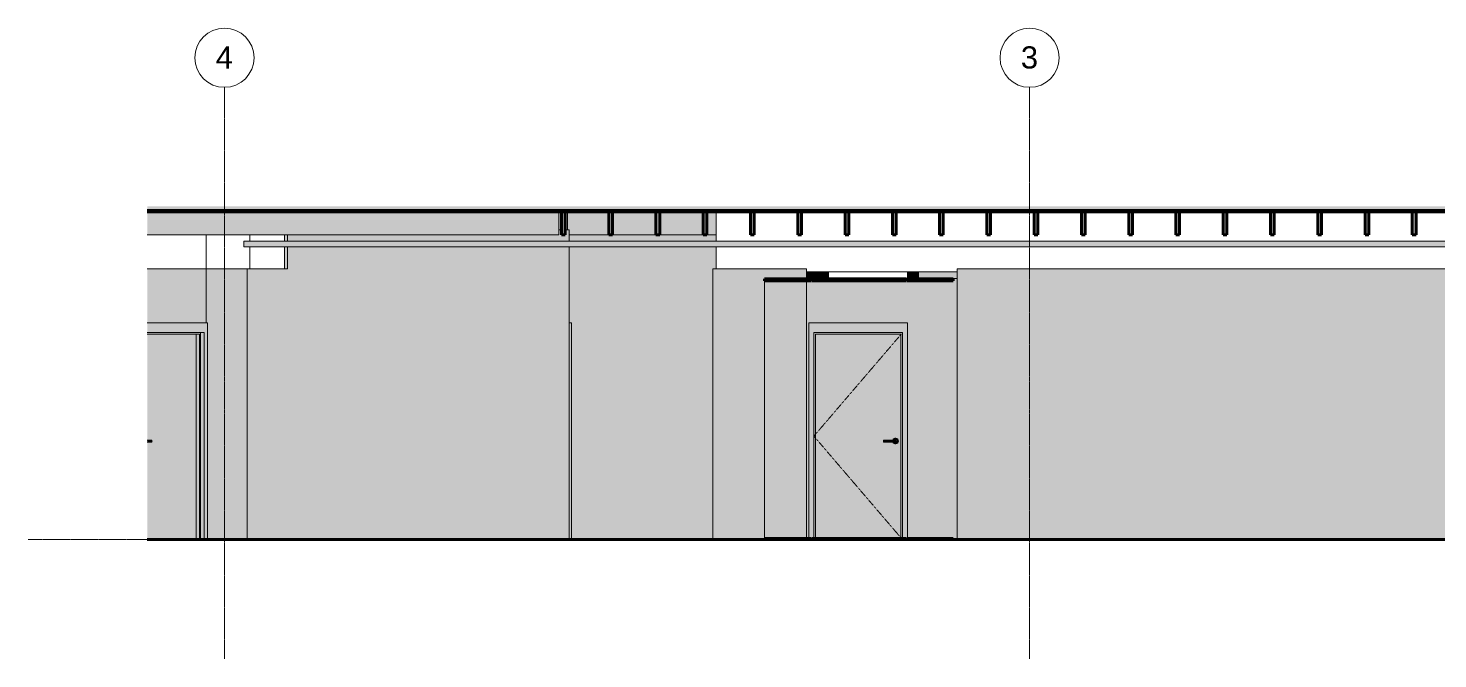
# Model space of a CAD drawing. Header units: inches. Extents: x -3547 to 1672, y -48 to 208.
# Drawn here: x -2227 to -1654, y -48 to 208 of the extents above; entities that cross this region are included whole.
import ezdxf

# ---------------------------------------------------------------- set-up
doc = ezdxf.new("R2010")
doc.units = ezdxf.units.IN
doc.header["$MEASUREMENT"] = 0
for name, pattern in [('Aligning Line 1_8_', [0.25, 0.125, -0.125]), ('Dash 1_16_', [0.125, 0.0625, -0.0625]), ('Grid Line 1_2_', [0.875, 0.5, -0.125, 0.125, -0.125])]:
    doc.linetypes.add(name, pattern=pattern)
for name, color, linetype, lineweight in [('0-2', 9, 'Continuous', 5), ('0-3', 165, 'Continuous', 5), ('0-4', 10, 'Continuous', 5), ('A-CLNG', 13, 'Continuous', 18), ('A-CLNG-2', 13, 'Continuous', 60), ('A-DOOR', 31, 'Continuous', 18), ('A-DOOR-1', 31, 'Dash 1_16_', 9), ('A-DOOR-2', 31, 'Continuous', 9), ('A-DOOR-FRAM', 31, 'Continuous', 9), ('A-DOOR-FRAM-1', 31, 'Continuous', 18), ('A-FLOR', 192, 'Continuous', 18), ('A-FLOR-1', 9, 'Continuous', 5), ('A-FLOR-2', 31, 'Continuous', 18), ('A-FLOR-3', 8, 'Continuous', 5), ('A-FLOR-4', 7, 'Continuous', 18), ('A-FLOR-5', 250, 'Continuous', 60), ('A-FLOR-6', 192, 'Continuous', 60), ('A-FLOR-LEVL', 51, 'Continuous', 9), ('A-FLOR-LEVL-1', 51, 'Grid Line 1_2_', 9), ('A-FLOR-LEVL-2', 151, 'Continuous', 9), ('A-FLOR-LEVL-3', 147, 'Continuous', 9), ('A-FLOR-MCUT-1', 7, 'Continuous', 18), ('A-FLOR-PATT-1', 253, 'Continuous', 9), ('A-WALL', 113, 'Continuous', 18), ('A-WALL-1', 10, 'Continuous', 5), ('A-WALL-3', 7, 'Continuous', 18), ('G-ANNO-SYMB', 111, 'Aligning Line 1_8_', 9), ('G-ANNO-SYMB-1', 147, 'Aligning Line 1_8_', 9), ('I-WALL', 2, 'Continuous', 18), ('I-WALL-1', 2, 'Continuous', 5), ('P-PIPE', 3, 'Continuous', 9), ('P-PIPE-1', 3, 'Continuous', 5), ('S-BEAM', 12, 'Continuous', 9), ('S-BEAM-1', 12, 'Continuous', 60), ('S-GRID-1', 1, 'Grid Line 1_2_', 9), ('S-GRID-IDEN', 1, 'Continuous', 9), ('S-GRID-IDEN-1', 147, 'Continuous', 9)]:
    doc.layers.add(name, color=color, linetype=linetype, lineweight=lineweight)
doc.styles.add('Arial', font='arial.ttf', dxfattribs={"height": 9})
doc.styles.add('Century Gothic', font='ufonts.com_century-gothic.ttf', dxfattribs={"height": 4.5})

# ---------------------------------------------------------------- blocks, each defined once
blk = doc.blocks.new('Level - Level Head - Circle-V14-Elevation 7 - a')
at = {"layer": 'A-FLOR-LEVL'}
h = blk.add_hatch(color=256, dxfattribs=at)
edge = h.paths.add_edge_path(flags=0)
edge.add_line((3553.3, 0), (3547.3, 0))
edge.add_arc((3553.3, 0), 6, 90, 180, ccw=False)
edge.add_line((3553.3, 6), (3553.3, 0))
h = blk.add_hatch(color=256, dxfattribs=at)
edge = h.paths.add_edge_path(flags=0)
edge.add_line((3553.3, -6), (3553.3, 0))
edge.add_line((3553.3, 0), (3559.3, 0))
edge.add_arc((3553.3, 0), 6, 270, 360, ccw=False)
at = {"layer": 'A-FLOR-LEVL-2'}
blk.add_circle((3553.3, 0), 6, dxfattribs=at)
blk = doc.blocks.new('CTR - 2nd Phase_rvt-2-Elevation 7 - a')
at = {"layer": 'A-FLOR-LEVL-1'}
blk.add_line((2420.6, 0), (3547.3, 0), dxfattribs=at)
at = {"layer": '0-2'}
blk.add_blockref('Level - Level Head - Circle-V14-Elevation 7 - a', (0, 0), dxfattribs=at)
at = {"layer": 'A-FLOR-LEVL', "insert": (3487.99, 5.28), "char_height": 4.5, "width": 64.9935, "attachment_point": 1, "style": 'Century Gothic'}
blk.add_mtext('0\' - 0" - 1ST FLOOR', dxfattribs=at)
blk = doc.blocks.new('Level - Level Head - Circle-V15-Elevation 7 - a')
at = {"layer": 'A-FLOR-LEVL'}
h = blk.add_hatch(color=256, dxfattribs=at)
edge = h.paths.add_edge_path(flags=0)
edge.add_line((3553.3, 0), (3547.3, 0))
edge.add_arc((3553.3, 0), 6, 90, 180, ccw=False)
edge.add_line((3553.3, 6), (3553.3, 0))
h = blk.add_hatch(color=256, dxfattribs=at)
edge = h.paths.add_edge_path(flags=0)
edge.add_line((3553.3, -6), (3553.3, 0))
edge.add_line((3553.3, 0), (3559.3, 0))
edge.add_arc((3553.3, 0), 6, 270, 360, ccw=False)
at = {"layer": 'A-FLOR-LEVL-3'}
blk.add_circle((3553.3, 0), 6, dxfattribs=at)
blk = doc.blocks.new('CTR - 1st Phase - Unit Layouts_rvt-2-Elevation 7 - a')
at = {"layer": 'A-WALL-1'}
for points in [[(2737.7, 106), (2740.85, 106), (2740.85, 108.75), (2736.7, 108.75), (2736.7, 106), (2736.79, 106)], [(2745.6, 106), (2745.6, 108.75), (2740.85, 108.75), (2740.85, 106), (2742.65, 106)], [(2782.43, 106), (2782.43, 108.75), (2777.68, 108.75), (2777.68, 106)], [(2790.83, 106), (2797.9, 106), (2797.9, 108.75), (2782.43, 108.75), (2782.43, 106), (2783.03, 106)]]:
    blk.add_hatch(color=256, dxfattribs=at).paths.add_polyline_path(points, flags=0)
at = {"layer": 'A-FLOR-LEVL-1'}
blk.add_line((2420.6, 0), (3547.3, 0), dxfattribs=at)
at = {"layer": 'A-WALL-3'}
for p, q in [((2745.6, 108.75), (2745.6, 106)), ((2777.68, 106), (2777.68, 108.75))]:
    blk.add_line(p, q, dxfattribs=at)
at = {"layer": '0-3'}
blk.add_blockref('Level - Level Head - Circle-V15-Elevation 7 - a', (0, 0), dxfattribs=at)
at = {"layer": 'A-FLOR-LEVL', "insert": (3487.99, 5.28), "char_height": 4.5, "width": 64.9935, "attachment_point": 1, "style": 'Century Gothic'}
blk.add_mtext('0\' - 0" - 1ST FLOOR', dxfattribs=at)
blk = doc.blocks.new('CTR  - Topography_rvt-2-Elevation 7 - a')
at = {"layer": 'A-FLOR-LEVL-1'}
blk.add_line((2420.6, 0), (3547.3, 0), dxfattribs=at)
at = {"layer": 'G-ANNO-SYMB-1'}
blk.add_line((2468.96, 0), (3498.95, 0), dxfattribs=at)
at = {"layer": '0-3'}
blk.add_blockref('Level - Level Head - Circle-V15-Elevation 7 - a', (0, 0), dxfattribs=at)
at = {"layer": 'A-FLOR-LEVL', "insert": (3487.99, 5.28), "char_height": 4.5, "width": 64.9935, "attachment_point": 1, "style": 'Century Gothic'}
blk.add_mtext('0\' - 0" - 1ST FLOOR', dxfattribs=at)
blk = doc.blocks.new('Grid - Grid Head - Circle-50561-Elevation 7 - a')
at = {"layer": 'S-GRID-IDEN-1'}
for start, end in [(0, 180), (180, 360)]:
    blk.add_arc((3481.32, 195.58), 12, start, end, dxfattribs=at)
blk = doc.blocks.new('CTR - 1st Phase - Shell_rvt-2-Elevation 7 - a')
at = {"layer": 'A-FLOR-1'}
h = blk.add_hatch(color=256, dxfattribs=at)
h.paths.add_polyline_path([(2636.17, 125.75), (2637.17, 125.75), (2637.17, 133), (2636.17, 133), (2636.17, 125.84)], flags=0)
h.paths.add_polyline_path([(2639.67, 125.75), (2639.67, 133), (2638.67, 133), (2638.67, 125.75)], flags=0)
at = {"layer": 'A-FLOR-2'}
blk.add_hatch(color=256, dxfattribs=at).paths.add_polyline_path([(2468.96, 133), (3498.95, 133), (3498.95, 133.75), (2468.96, 133.75)], flags=0)
at = {"layer": 'A-FLOR-3'}
blk.add_hatch(color=256, dxfattribs=at).paths.add_polyline_path([(3466.77, 133.75), (3498.95, 133.75), (3498.95, 134), (2468.96, 134), (2468.96, 133.75), (3450.67, 133.75)], flags=0)
at = {"layer": 'A-FLOR-PATT-1'}
h = blk.add_hatch(dxfattribs=at)
h.set_pattern_fill('FP_3', color=256, style=0, pattern_type=2)
h.set_pattern_definition([(0, (3065.518, 0), (15.36, 3.84), [0.634, -10.886, 0.634, -10.886, -61.44]), (0, (3065.518, 0), (15.36, 3.84), [-23.04, 0.634, -22.406, 0.634, -10.886, -26.88]), (0, (3065.518, 0), (15.36, 3.84), [-57.6, 0.634, -7.046, 0.634, -18.566]), (120, (3071.278, 1.92), (-11.005538, 11.38215), [0.634, -10.886, 0.634, -10.886, -61.44]), (120, (3071.278, 1.92), (-11.005538, 11.38215), [-23.04, 0.634, -22.406, 0.634, -10.886, -26.88]), (120, (3071.278, 1.92), (-11.005538, 11.38215), [-57.6, 0.634, -7.046, 0.634, -18.566]), (240, (3073.198, 9.6), (-4.354462, -15.22215), [0.634, -10.886, 0.634, -10.886, -61.44]), (240, (3073.198, 9.6), (-4.354462, -15.22215), [-23.04, 0.634, -22.406, 0.634, -10.886, -26.88]), (240, (3073.198, 9.6), (-4.354462, -15.22215), [-57.6, 0.634, -7.046, 0.634, -18.566])])
h.paths.add_polyline_path([(3498.95, 134), (3498.95, 135.23), (2468.96, 135.23), (2468.96, 134), (3466.77, 134)], flags=0)
at = {"layer": 'A-FLOR-4'}
for p, q in [((2699.95, 121.19), (2699.95, 133)), ((2492.88, 109.87), (2492.88, 123.75)), ((2510.66, 123.75), (2510.66, 121.19)), ((2524.7, 121.19), (2524.7, 123.75)), ((2510.66, 118.81), (2510.66, 109.87)), ((2524.7, 109.87), (2524.7, 118.81)), ((2699.95, 109.87), (2699.95, 118.81)), ((2797.9, 108.75), (2736.7, 108.75))]:
    blk.add_line(p, q, dxfattribs=at)
at = {"layer": 'A-FLOR-5'}
for p, q in [((2468.96, 133), (3498.95, 133)), ((3498.95, 0), (2468.96, 0))]:
    blk.add_line(p, q, dxfattribs=at)
at = {"layer": 'A-FLOR-LEVL-1'}
blk.add_line((2420.6, 0), (3547.3, 0), dxfattribs=at)
at = {"layer": 'A-FLOR-MCUT-1'}
for p, q in [((3498.95, 134), (2468.96, 134)), ((3498.95, 133.75), (2468.96, 133.75))]:
    blk.add_line(p, q, dxfattribs=at)
at = {"layer": 'G-ANNO-SYMB-1'}
blk.add_line((2468.96, 0), (3498.95, 0), dxfattribs=at)
at = {"layer": 'S-GRID-1'}
for p, q in [((2500.32, -48.37), (2500.32, 183.58)), ((2827.32, -48.37), (2827.32, 183.58))]:
    blk.add_line(p, q, dxfattribs=at)
at = {"layer": '0-3'}
for p in [(-981, 0), (-654, 0)]:
    blk.add_blockref('Grid - Grid Head - Circle-50561-Elevation 7 - a', p, dxfattribs=at)
at = {"layer": 'S-GRID-IDEN', "char_height": 9, "width": 8.484, "attachment_point": 1, "style": 'Arial'}
for s, insert in [('4', (2496.76, 200.22)), ('3', (2823.76, 200.22))]:
    blk.add_mtext(s, dxfattribs=dict(at, insert=insert))
blk = doc.blocks.new('CTR - 1st Phase -Stairs _ Elevators_rvt-2-Elevation 7 - a')
at = {"layer": 'A-FLOR-LEVL-1'}
blk.add_line((2420.6, 0), (3547.3, 0), dxfattribs=at)
at = {"layer": '0-3'}
blk.add_blockref('Level - Level Head - Circle-V15-Elevation 7 - a', (0, 0), dxfattribs=at)
at = {"layer": 'A-FLOR-LEVL', "insert": (3487.99, 5.28), "char_height": 4.5, "width": 64.9935, "attachment_point": 1, "style": 'Century Gothic'}
blk.add_mtext('0\' - 0" - 1ST FLOOR', dxfattribs=at)
blk = doc.blocks.new('HOLLOW METAL - UNIT DOOR-1759144-Elevation 7 - a')
at = {"layer": 'A-DOOR'}
for points in [[(2470.9, 0), (2488.86, 0), (2488.86, 83.38), (2468.96, 83.38), (2468.96, 40.39), (2470.69, 40.38), (2470.76, 40.34), (2470.82, 40.28), (2470.89, 40.1), (2470.89, 39.9), (2470.82, 39.72), (2470.76, 39.66), (2470.69, 39.62), (2470.62, 39.61), (2468.96, 39.61), (2468.96, 0), (2470.89, 0)], [(2470.89, 40), (2470.9, 40), (2470.86, 40.2), (2470.76, 40.34), (2470.69, 40.38), (2470.62, 40.39), (2468.96, 40.38), (2468.96, 40)], [(2470.62, 39.61), (2470.69, 39.62), (2470.76, 39.66), (2470.82, 39.72), (2470.89, 39.9), (2470.9, 40), (2468.96, 40), (2468.96, 39.61)]]:
    blk.add_hatch(color=256, dxfattribs=at).paths.add_polyline_path(points, flags=0)
at = {"layer": 'A-DOOR-FRAM-1'}
for points in [[(2492.88, 0), (2493.41, 0), (2493.41, 88), (2468.96, 88), (2468.96, 84), (2492, 84), (2492, 0)], [(2490.19, 0), (2490.63, 0), (2490.63, 84), (2468.96, 84), (2468.96, 83.38), (2490.19, 83.38), (2490.19, 55.92)], [(2490.19, 0), (2490.19, 83.38), (2488.86, 83.38), (2488.86, 0), (2489.3, 0)], [(2492, 0), (2492, 84), (2490.63, 84), (2490.63, 0)]]:
    blk.add_hatch(color=256, dxfattribs=at).paths.add_polyline_path(points, flags=0)
at = {"layer": 'A-DOOR-2'}
for p, q in [((2470.62, 40.39), (2468.96, 40.39)), ((2468.96, 39.61), (2470.62, 39.61))]:
    blk.add_line(p, q, dxfattribs=at)
for start_param, end_param in [(4.712389, 6.283185), (3.141593, 4.712389)]:
    blk.add_ellipse((2470.62, 40), major_axis=(0, 0.394), ratio=0.707107, start_param=start_param, end_param=end_param, dxfattribs=at)
at = {"layer": 'A-DOOR-FRAM'}
for p, q in [((2493.41, 88), (2468.96, 88)), ((2493.41, 88), (2493.41, 0)), ((2468.96, 84), (2492, 84)), ((2468.96, 83.38), (2490.19, 83.38)), ((2488.86, 83.38), (2488.86, 0)), ((2490.19, 83.38), (2490.19, 0)), ((2490.63, 84), (2490.63, 0)), ((2492, 84), (2492, 0))]:
    blk.add_line(p, q, dxfattribs=at)
blk = doc.blocks.new('HOLLOW METAL - STAIR DOOR-2010521-Elevation 7 - a')
at = {"layer": 'A-DOOR-FRAM-1'}
blk.add_hatch(color=256, dxfattribs=at).paths.add_polyline_path([(2640.3, 0), (2641.3, 0), (2641.3, 88), (2640.3, 88), (2640.3, 33.79)], flags=0)
at = {"layer": 'A-DOOR-FRAM'}
for p, q in [((2641.3, 88), (2640.3, 88)), ((2641.3, 0), (2641.3, 88))]:
    blk.add_line(p, q, dxfattribs=at)
blk = doc.blocks.new('Dimension Lumber - 2x10-2055078-Elevation 7 - a')
at = {"layer": 'S-BEAM'}
blk.add_hatch(color=256, dxfattribs=at).paths.add_polyline_path([(3021.16, 123.75), (3022.66, 123.75), (3022.66, 133), (3021.16, 133), (3021.16, 126.78)], flags=0)
at = {"layer": 'S-BEAM-1'}
for p, q in [((3022.66, 133), (3021.16, 133)), ((3021.16, 133), (3021.16, 123.75)), ((3022.66, 123.75), (3022.66, 133)), ((3021.16, 123.75), (3022.66, 123.75))]:
    blk.add_line(p, q, dxfattribs=at)
blk = doc.blocks.new('Dimension Lumber - 2x10-V5-Elevation 7 - a')
at = {"layer": 'S-BEAM'}
blk.add_hatch(color=256, dxfattribs=at).paths.add_polyline_path([(3193.95, 123.75), (3195.45, 123.75), (3195.45, 133), (3193.95, 133), (3193.95, 126.78)], flags=0)
at = {"layer": 'S-BEAM-1'}
for p, q in [((3195.45, 133), (3193.95, 133)), ((3193.95, 133), (3193.95, 123.75)), ((3195.45, 123.75), (3195.45, 133)), ((3193.95, 123.75), (3195.45, 123.75))]:
    blk.add_line(p, q, dxfattribs=at)
blk = doc.blocks.new('Dimension Lumber - 2x10-2055079-Elevation 7 - a')
at = {"layer": 'S-BEAM'}
blk.add_hatch(color=256, dxfattribs=at).paths.add_polyline_path([(3078.76, 123.75), (3080.26, 123.75), (3080.26, 133), (3078.76, 133), (3078.76, 126.78)], flags=0)
at = {"layer": 'S-BEAM-1'}
for p, q in [((3080.26, 133), (3078.76, 133)), ((3078.76, 133), (3078.76, 123.75)), ((3080.26, 123.75), (3080.26, 133)), ((3078.76, 123.75), (3080.26, 123.75))]:
    blk.add_line(p, q, dxfattribs=at)
blk = doc.blocks.new('Dimension Lumber - 2x10-2055077-Elevation 7 - a')
at = {"layer": 'S-BEAM'}
blk.add_hatch(color=256, dxfattribs=at).paths.add_polyline_path([(3251.55, 123.75), (3253.05, 123.75), (3253.05, 133), (3251.55, 133), (3251.55, 126.78)], flags=0)
at = {"layer": 'S-BEAM-1'}
for p, q in [((3253.05, 133), (3251.55, 133)), ((3251.55, 133), (3251.55, 123.75)), ((3253.05, 123.75), (3253.05, 133)), ((3251.55, 123.75), (3253.05, 123.75))]:
    blk.add_line(p, q, dxfattribs=at)
blk = doc.blocks.new('Dimension Lumber - 2x10-2055076-Elevation 7 - a')
at = {"layer": 'S-BEAM'}
blk.add_hatch(color=256, dxfattribs=at).paths.add_polyline_path([(3385.94, 123.75), (3387.44, 123.75), (3387.44, 133), (3385.94, 133), (3385.94, 126.78)], flags=0)
at = {"layer": 'S-BEAM-1'}
for p, q in [((3387.44, 133), (3385.94, 133)), ((3385.94, 133), (3385.94, 123.75)), ((3387.44, 123.75), (3387.44, 133)), ((3385.94, 123.75), (3387.44, 123.75))]:
    blk.add_line(p, q, dxfattribs=at)
blk = doc.blocks.new('Dimension Lumber - 2x10-2069432-Elevation 7 - a')
at = {"layer": 'S-BEAM'}
blk.add_hatch(color=256, dxfattribs=at).paths.add_polyline_path([(2581.61, 123.75), (2636.17, 123.75), (2636.17, 133), (2468.96, 133), (2468.96, 123.75), (2573.57, 123.75)], flags=0)
for p in [(2636.17, 133), (2468.96, 123.75)]:
    blk.add_line(p, (2636.17, 123.75), dxfattribs=at)
blk = doc.blocks.new('Dimension Lumber - 2x10-2071873-Elevation 7 - a')
at = {"layer": 'S-BEAM'}
h = blk.add_hatch(color=256, dxfattribs=at)
h.paths.add_polyline_path([(2694.27, 123.75), (2694.77, 123.75), (2694.77, 133), (2677.07, 133), (2677.07, 123.75), (2686.22, 123.75)], flags=0)
h.paths.add_polyline_path([(2640.3, 123.75), (2656.37, 123.75), (2656.37, 133), (2639.67, 133), (2639.67, 125.75), (2640.3, 125.75)], flags=0)
h.paths.add_polyline_path([(2670.13, 123.75), (2675.57, 123.75), (2675.57, 133), (2657.87, 133), (2657.87, 123.75), (2662.08, 123.75)], flags=0)
h.paths.add_polyline_path([(2699.95, 123.75), (2699.95, 133), (2696.27, 133), (2696.27, 123.75)], flags=0)
for p, q in [((2639.67, 125.75), (2639.67, 133)), ((2640.3, 123.75), (2656.37, 123.75)), ((2657.87, 123.75), (2675.57, 123.75)), ((2677.07, 123.75), (2694.77, 123.75)), ((2696.27, 123.75), (2699.95, 123.75))]:
    blk.add_line(p, q, dxfattribs=at)
blk = doc.blocks.new('HOLLOW METAL - UNIT DOOR-2058840-Elevation 7 - a')
at = {"layer": 'A-DOOR'}
h = blk.add_hatch(color=256, dxfattribs=at)
h.paths.add_polyline_path([(2740.32, 0.5), (2775.07, 0.5), (2775.07, 83.37), (2740.32, 83.37), (2740.32, 13.25)], flags=0)
h.paths.add_polyline_path([(2772.84, 38.82), (2772.54, 38.86), (2772.25, 38.98), (2772.01, 39.16), (2771.82, 39.41), (2771.74, 39.61), (2768.02, 39.62), (2768.02, 40.39), (2771.74, 40.39), (2771.82, 40.59), (2772.01, 40.84), (2772.25, 41.02), (2772.54, 41.14), (2772.84, 41.18), (2773.15, 41.14), (2773.43, 41.02), (2773.68, 40.84), (2773.87, 40.59), (2773.98, 40.31), (2774.03, 40), (2773.98, 39.69), (2773.87, 39.41), (2773.68, 39.16), (2773.43, 38.98), (2773.15, 38.86)], flags=0)
for points in [[(2772.16, 40), (2772.16, 40.39), (2768.02, 40.38), (2768.02, 40), (2771.66, 40)], [(2772.65, 40), (2773.14, 40), (2773.11, 40.13), (2773.04, 40.25), (2772.96, 40.33), (2772.9, 40.36), (2772.83, 40.38), (2772.65, 40.38), (2772.53, 40.38), (2772.16, 40.38), (2772.16, 40), (2772.56, 40)], [(2771.67, 39.61), (2772.16, 39.62), (2772.16, 40), (2768.02, 40), (2768.02, 39.61), (2771.66, 39.61)]]:
    blk.add_hatch(color=256, dxfattribs=at).paths.add_polyline_path(points, flags=0)
h = blk.add_hatch(color=256, dxfattribs=at)
h.paths.add_polyline_path([(2773.02, 40.28), (2773.11, 40.13), (2773.13, 40.1), (2773.14, 40), (2773.1, 39.83), (2773.04, 39.75), (2773.03, 39.76), (2773.09, 40.01), (2773.03, 40.25)], flags=0)
h.paths.add_polyline_path([(2772.84, 38.82), (2773.15, 38.86), (2773.43, 38.98), (2773.68, 39.16), (2773.87, 39.41), (2773.98, 39.69), (2774.03, 40), (2773.98, 40.31), (2773.87, 40.59), (2773.68, 40.84), (2773.43, 41.02), (2773.15, 41.14), (2772.84, 41.18), (2772.54, 41.14), (2772.25, 41.02), (2772.01, 40.84), (2771.82, 40.59), (2771.75, 40.39), (2772.76, 40.38), (2772.75, 40.39), (2772.92, 40.35), (2773.01, 40.29), (2773.02, 40.25), (2773.09, 39.99), (2773.01, 39.71), (2772.9, 39.64), (2772.81, 39.62), (2772.64, 39.61), (2772.57, 39.62), (2771.74, 39.61), (2771.82, 39.41), (2772.01, 39.16), (2772.25, 38.98), (2772.54, 38.86), (2772.73, 38.83)], flags=0)
h = blk.add_hatch(color=256, dxfattribs=at)
h.paths.add_polyline_path([(2773.02, 39.72), (2773.12, 39.88), (2773.13, 39.9), (2773.13, 40), (2773.09, 40), (2773.03, 39.75)], flags=0)
h.paths.add_polyline_path([(2772.16, 39.61), (2772.19, 39.62), (2772.85, 39.62), (2773.01, 39.71), (2773.02, 39.75), (2773.09, 40), (2772.16, 40), (2772.16, 39.62)], flags=0)
at = {"layer": 'A-DOOR-FRAM-1'}
for points in [[(2777.03, 0), (2777.28, 0), (2777.28, 0.5), (2777.7, 0.5), (2777.68, 88), (2737.7, 88), (2737.71, 0.5), (2738.63, 0.5), (2738.63, 0), (2738.88, 0), (2738.88, 0.5), (2739.7, 0.5), (2739.7, 84), (2775.7, 84), (2775.7, 0.5), (2777.03, 0.5)], [(2740.32, 0.5), (2740.32, 83.37), (2775.07, 83.37), (2775.07, 0.5), (2775.7, 0.5), (2775.7, 84), (2739.7, 84), (2739.7, 0.5)]]:
    blk.add_hatch(color=256, dxfattribs=at).paths.add_polyline_path(points, flags=0)
at = {"layer": 'A-DOOR-1'}
for p, q in [((2775.7, 84), (2739.7, 42)), ((2739.7, 42), (2775.27, 0.5))]:
    blk.add_line(p, q, dxfattribs=at)
at = {"layer": 'A-DOOR-2'}
for p, q in [((2772.16, 40.39), (2768.02, 40.39)), ((2768.02, 40), (2768.02, 40.39)), ((2768.02, 39.61), (2768.02, 40)), ((2768.02, 39.61), (2772.16, 39.61))]:
    blk.add_line(p, q, dxfattribs=at)
at = {"layer": 'A-DOOR-2', "flags": 128}
for points in [[(2772.75, 40.39), (2772.59, 40.39), (2772.21, 40.39), (2772.16, 40.39)], [(2772.16, 39.61), (2772.55, 39.61), (2772.74, 39.61), (2772.75, 39.61)]]:
    blk.add_lwpolyline(points, dxfattribs=at)
at = {"layer": 'A-DOOR-2'}
for centre, radius, start, end in [((2772.84, 40), 1.18, 360, 160.3657), ((2772.75, 40), 0.394, 90, 92.7721), ((2772.84, 40), 1.18, 199.5633, 360)]:
    blk.add_arc(centre, radius, start, end, dxfattribs=at)
at = {"layer": 'A-DOOR-FRAM'}
for p, q in [((2739.7, 0.5), (2739.7, 84)), ((2739.7, 84), (2775.7, 84)), ((2740.32, 0.5), (2740.32, 83.37)), ((2740.32, 83.37), (2775.07, 83.37)), ((2775.07, 83.37), (2775.07, 0.5)), ((2775.7, 84), (2775.7, 0.5))]:
    blk.add_line(p, q, dxfattribs=at)

msp = doc.modelspace()

# ---------------------------------------------------------------- hatches: boundary and pattern name
at = {"layer": 'A-CLNG'}
h = msp.add_hatch(color=256, dxfattribs=at)
h.paths.add_polyline_path([(-1910.6, 105.07), (-1908.67, 105.07), (-1908.67, 105.82), (-1927.62, 105.82), (-1927.62, 105.07), (-1920.84, 105.07)], flags=0)
h.paths.add_polyline_path([(-1851.07, 105.07), (-1851.07, 105.82), (-1870.02, 105.82), (-1870.02, 105.07), (-1856.47, 105.07)], flags=0)
h.paths.add_polyline_path([(-1908.42, 105.07), (-1870.27, 105.07), (-1870.27, 105.82), (-1908.42, 105.82)], flags=0)
at = {"layer": 'A-FLOR'}
h = msp.add_hatch(color=256, dxfattribs=at)
h.paths.add_polyline_path([(-1921.3, 0), (-1908.67, 0), (-1908.67, 0.5), (-1927.62, 0.5), (-1927.62, 0)], flags=0)
h.paths.add_polyline_path([(-1895.7, 0), (-1870.27, 0), (-1870.27, 0.5), (-1908.42, 0.5), (-1908.42, 0), (-1906.98, 0)], flags=0)
h.paths.add_polyline_path([(-1869.62, 0), (-1851.07, 0), (-1851.07, 0.5), (-1870.02, 0.5), (-1870.02, 0)], flags=0)
at = {"layer": 'A-WALL'}
h = msp.add_hatch(color=256, dxfattribs=at)
h.paths.add_polyline_path([(-1948.6, 0), (-1948.6, 109.87), (-1947.35, 109.87), (-1947.35, 118.81), (-2007, 118.81), (-2007, 88), (-2006, 88), (-2006, 0), (-1985.22, 0)], flags=0)
h.paths.add_polyline_path([(-2121.35, 109.87), (-2121.35, 118.81), (-2122.6, 118.81), (-2122.6, 109.87)], flags=0)
h.paths.add_polyline_path([(-1989.75, 121.19), (-1947.35, 121.19), (-1947.35, 123.75), (-2007, 123.75), (-2007, 121.19), (-1993.27, 121.19)], flags=0)
h.paths.add_polyline_path([(-2122.02, 121.19), (-2121.35, 121.19), (-2121.35, 123.75), (-2122.6, 123.75), (-2122.6, 121.19)], flags=0)
at = {"layer": 'I-WALL'}
h = msp.add_hatch(color=256, dxfattribs=at)
h.paths.add_polyline_path([(-2121.35, 0), (-2011.75, 0), (-2011.75, 118.81), (-2121.35, 118.81), (-2121.35, 67.61)], flags=0)
h.paths.add_polyline_path([(-2061.66, 121.19), (-2011.75, 121.19), (-2011.75, 123.75), (-2121.35, 123.75), (-2121.35, 121.19), (-2065.69, 121.19)], flags=0)
for points in [[(-2137.78, 0), (-2137.78, 109.87), (-2154.42, 109.87), (-2154.42, 88), (-2153.89, 88), (-2153.89, 0)], [(-2122.98, 0), (-2121.35, 0), (-2121.35, 109.87), (-2129.3, 109.87), (-2129.3, 0)], [(-1942.6, 0), (-1927.62, 0), (-1927.62, 105.87), (-1910.6, 105.87), (-1910.6, 109.87), (-1942.6, 109.87), (-1942.6, 0.5)]]:
    msp.add_hatch(color=256, dxfattribs=at).paths.add_polyline_path(points, flags=0)
h = msp.add_hatch(color=256, dxfattribs=at)
h.paths.add_polyline_path([(-1849.4, 0), (-1639.4, 0), (-1639.4, 0.5), (-1620.45, 0.5), (-1620.45, 0), (-1620.2, 0), (-1620.2, 0.5), (-1582.05, 0.5), (-1582.05, 0), (-1581.8, 0), (-1581.8, 0.5), (-1580.38, 0.5), (-1580.38, 105.07), (-1581.8, 105.07), (-1581.8, 105.82), (-1580.38, 105.82), (-1580.38, 109.87), (-1849.4, 109.87), (-1849.4, 67.61)], flags=0)
h.paths.add_polyline_path([(-1620.45, 105.07), (-1639.4, 105.07), (-1639.4, 105.82), (-1620.45, 105.82)], flags=0)
h.paths.add_polyline_path([(-1620.2, 105.07), (-1620.2, 105.82), (-1582.05, 105.82), (-1582.05, 105.07), (-1598.97, 105.07)], flags=0)
at = {"layer": 'I-WALL-1'}
h = msp.add_hatch(color=256, dxfattribs=at)
h.paths.add_polyline_path([(-2007, 0), (-2007, 118.81), (-2011.75, 118.81), (-2011.75, 0)], flags=0)
h.paths.add_polyline_path([(-2007, 121.19), (-2007, 125.75), (-2008.63, 125.75), (-2008.63, 123.75), (-2010.13, 123.75), (-2010.13, 125.75), (-2011.13, 125.75), (-2011.13, 123.75), (-2011.75, 123.75), (-2011.75, 121.19), (-2009.36, 121.19)], flags=0)
for points in [[(-2158.13, 88), (-2154.42, 88), (-2154.42, 109.87), (-2178.34, 109.87), (-2178.34, 88), (-2158.66, 88)], [(-2129.3, 0), (-2129.3, 109.87), (-2137.78, 109.87), (-2137.78, 0)], [(-1942.6, 0), (-1942.6, 109.87), (-1948.6, 109.87), (-1948.6, 0), (-1946.98, 0)]]:
    msp.add_hatch(color=256, dxfattribs=at).paths.add_polyline_path(points, flags=0)
h = msp.add_hatch(color=256, dxfattribs=at)
h.paths.add_polyline_path([(-1910.6, 0.5), (-1910.6, 105.07), (-1927.62, 105.07), (-1927.62, 0.5), (-1920.84, 0.5)], flags=0)
h.paths.add_polyline_path([(-1927.62, 105.82), (-1910.6, 105.82), (-1910.6, 105.87), (-1927.62, 105.87)], flags=0)
h = msp.add_hatch(color=256, dxfattribs=at)
h.paths.add_polyline_path([(-1851.07, 0), (-1849.4, 0), (-1849.4, 106), (-1910.6, 106), (-1910.59, 105.82), (-1908.67, 105.82), (-1908.67, 105.07), (-1910.6, 105.07), (-1910.6, 0.5), (-1909.6, 0.5), (-1909.6, 88), (-1869.6, 88), (-1869.6, 0.5), (-1851.07, 0.5)], flags=0)
h.paths.add_polyline_path([(-1864.13, 105.07), (-1870.02, 105.07), (-1870.02, 105.82), (-1851.07, 105.82), (-1851.07, 105.07), (-1856.47, 105.07)], flags=0)
h.paths.add_polyline_path([(-1870.27, 105.07), (-1908.42, 105.07), (-1908.42, 105.82), (-1870.27, 105.82)], flags=0)
at = {"layer": 'P-PIPE-1'}
for points in [[(-1973.15, 120), (-1194.08, 120), (-1194.08, 121.19), (-2139.07, 121.19), (-2139.07, 120), (-1977.17, 120)], [(-1552.7, 118.81), (-1194.08, 118.81), (-1194.08, 120), (-2139.07, 120), (-2139.07, 118.81), (-1554.71, 118.81)]]:
    msp.add_hatch(color=256, dxfattribs=at).paths.add_polyline_path(points, flags=0)

# ---------------------------------------------------------------- linework, layer by layer
at = {"layer": 'A-CLNG-2'}
for p, q in [((-1908.67, 105.82), (-1927.62, 105.82)), ((-1927.62, 105.82), (-1927.62, 105.07)), ((-1927.62, 105.07), (-1908.67, 105.07)), ((-1908.67, 105.07), (-1908.67, 105.82)), ((-1870.27, 105.82), (-1908.42, 105.82)), ((-1908.42, 105.82), (-1908.42, 105.07)), ((-1908.42, 105.07), (-1870.27, 105.07)), ((-1870.27, 105.07), (-1870.27, 105.82)), ((-1851.07, 105.82), (-1870.02, 105.82)), ((-1870.02, 105.82), (-1870.02, 105.07)), ((-1870.02, 105.07), (-1851.07, 105.07)), ((-1851.07, 105.07), (-1851.07, 105.82))]:
    msp.add_line(p, q, dxfattribs=at)
at = {"layer": 'A-FLOR-6'}
for p, q in [((-1908.67, 0.5), (-1927.62, 0.5)), ((-1927.62, 0.5), (-1927.62, -0.02)), ((-1908.67, -0.02), (-1908.67, 0.5)), ((-1870.27, 0.5), (-1908.42, 0.5)), ((-1908.42, 0.5), (-1908.42, -0.02)), ((-1870.27, -0.02), (-1870.27, 0.5)), ((-1851.07, 0.5), (-1870.02, 0.5)), ((-1870.02, 0.5), (-1870.02, -0.02)), ((-1851.07, -0.02), (-1851.07, 0.5))]:
    msp.add_line(p, q, dxfattribs=at)
at = {"layer": 'A-FLOR-LEVL-1'}
msp.add_line((-2226.7, 0), (-1100, 0), dxfattribs=at)
at = {"layer": 'G-ANNO-SYMB'}
msp.add_line((-2178.34, 0), (-1148.35, 0), dxfattribs=at)
at = {"layer": 'I-WALL'}
for p, q in [((-2121.35, 123.75), (-2121.35, 121.19)), ((-2011.13, 125.75), (-2010.13, 125.75)), ((-2008.63, 125.75), (-2007, 125.75)), ((-2007, 125.75), (-2007, 121.19)), ((-2121.35, 118.81), (-2121.35, 109.87)), ((-2007, 118.81), (-2007, 0)), ((-2121.35, 109.87), (-2178.34, 109.87)), ((-2154.42, 88), (-2154.42, 109.87)), ((-2137.78, 0), (-2137.78, 109.87)), ((-1910.6, 109.87), (-1948.6, 109.87)), ((-1948.6, 0), (-1948.6, 109.87)), ((-1910.6, 105.82), (-1910.6, 109.87)), ((-1148.35, 109.87), (-1849.4, 109.87)), ((-1849.4, 109.87), (-1849.4, 0)), ((-1910.6, 105.87), (-1927.62, 105.87)), ((-1927.62, 105.87), (-1927.62, 105.82)), ((-1927.62, 105.07), (-1927.62, 0.5)), ((-1849.4, 106), (-1910.6, 106)), ((-1910.6, 0.5), (-1910.6, 105.07)), ((-1909.6, 0.5), (-1909.6, 88)), ((-1909.6, 88), (-1869.6, 88)), ((-1869.6, 88), (-1869.6, 0.5))]:
    msp.add_line(p, q, dxfattribs=at)
at = {"layer": 'P-PIPE'}
for p, q in [((-1194.08, 121.19), (-2139.07, 121.19)), ((-2139.07, 118.81), (-2139.07, 121.19)), ((-2139.07, 118.81), (-1194.08, 118.81))]:
    msp.add_line(p, q, dxfattribs=at)

# ---------------------------------------------------------------- block references
at = {"layer": '0-4'}
for name in ['CTR - 1st Phase - Shell_rvt-2-Elevation 7 - a', 'CTR - 1st Phase - Unit Layouts_rvt-2-Elevation 7 - a', 'CTR - 2nd Phase_rvt-2-Elevation 7 - a', 'CTR  - Topography_rvt-2-Elevation 7 - a', 'CTR - 1st Phase -Stairs _ Elevators_rvt-2-Elevation 7 - a']:
    msp.add_blockref(name, (-4647.3, 0), dxfattribs=at)
at = {"layer": 'A-DOOR'}
for name in ['HOLLOW METAL - UNIT DOOR-1759144-Elevation 7 - a', 'HOLLOW METAL - STAIR DOOR-2010521-Elevation 7 - a', 'HOLLOW METAL - UNIT DOOR-2058840-Elevation 7 - a']:
    msp.add_blockref(name, (-4647.3, 0), dxfattribs=at)
at = {"layer": 'S-BEAM'}
for name, p in [('Dimension Lumber - 2x10-2069432-Elevation 7 - a', (-4647.3, 0)), ('Dimension Lumber - 2x10-2055076-Elevation 7 - a', (-5396.07, 0)), ('Dimension Lumber - 2x10-2071873-Elevation 7 - a', (-4647.3, 0)), ('Dimension Lumber - 2x10-2055077-Elevation 7 - a', (-5242.48, 0)), ('Dimension Lumber - 2x10-2055077-Elevation 7 - a', (-5223.28, 0)), ('Dimension Lumber - 2x10-2055077-Elevation 7 - a', (-5204.08, 0)), ('Dimension Lumber - 2x10-2055077-Elevation 7 - a', (-5184.88, 0)), ('Dimension Lumber - 2x10-2055077-Elevation 7 - a', (-5165.68, 0)), ('Dimension Lumber - 2x10-2055079-Elevation 7 - a', (-4973.69, 0)), ('Dimension Lumber - 2x10-2055079-Elevation 7 - a', (-4954.49, 0)), ('Dimension Lumber - 2x10-V5-Elevation 7 - a', (-5050.49, 0)), ('Dimension Lumber - 2x10-2055078-Elevation 7 - a', (-4858.49, 0)), ('Dimension Lumber - 2x10-2055078-Elevation 7 - a', (-4839.29, 0)), ('Dimension Lumber - 2x10-2055078-Elevation 7 - a', (-4820.09, 0)), ('Dimension Lumber - 2x10-2055078-Elevation 7 - a', (-4800.9, 0)), ('Dimension Lumber - 2x10-2055078-Elevation 7 - a', (-4781.7, 0)), ('Dimension Lumber - 2x10-2055078-Elevation 7 - a', (-4762.5, 0)), ('Dimension Lumber - 2x10-2055078-Elevation 7 - a', (-4743.3, 0)), ('Dimension Lumber - 2x10-2055078-Elevation 7 - a', (-4724.1, 0)), ('Dimension Lumber - 2x10-2055078-Elevation 7 - a', (-4704.9, 0)), ('Dimension Lumber - 2x10-2055078-Elevation 7 - a', (-4685.7, 0))]:
    msp.add_blockref(name, p, dxfattribs=at)

doc.saveas('drawing.dxf')
